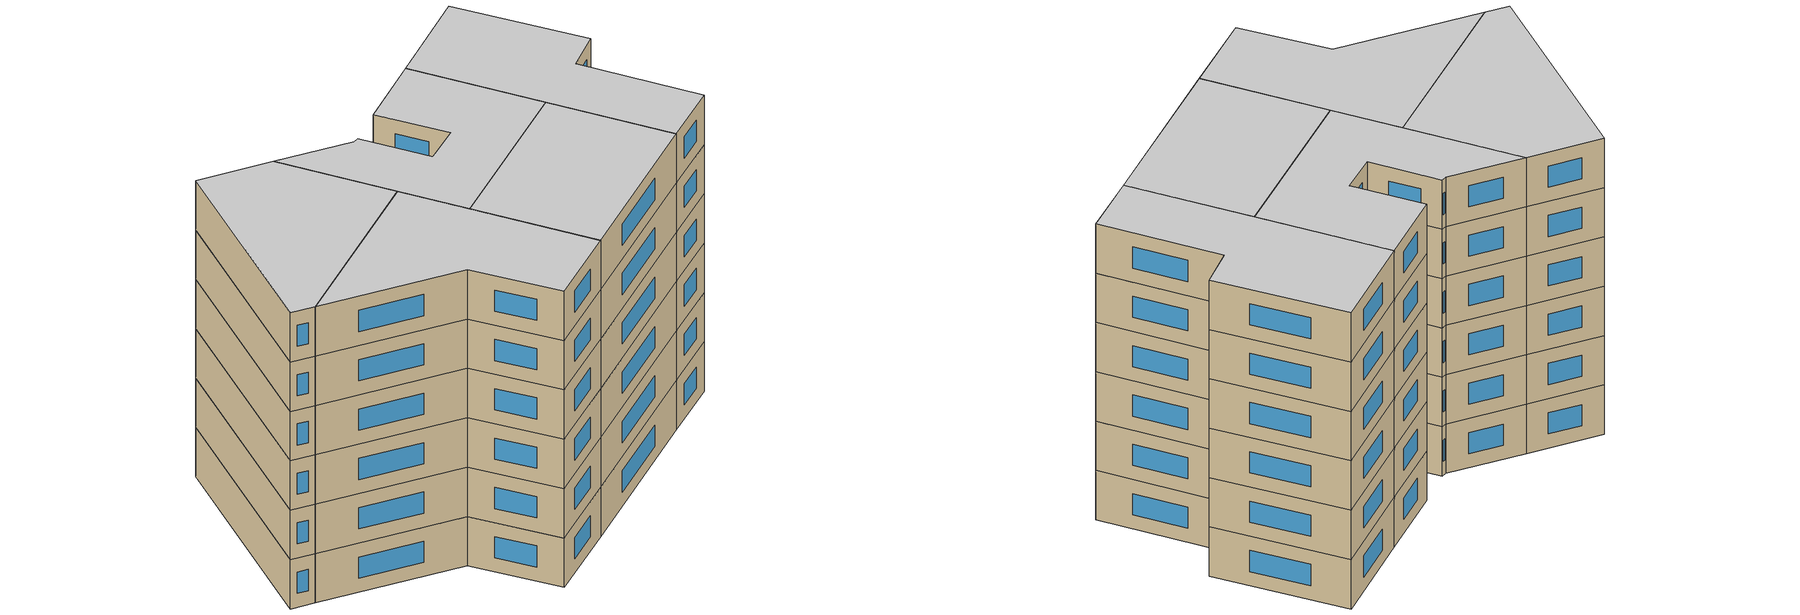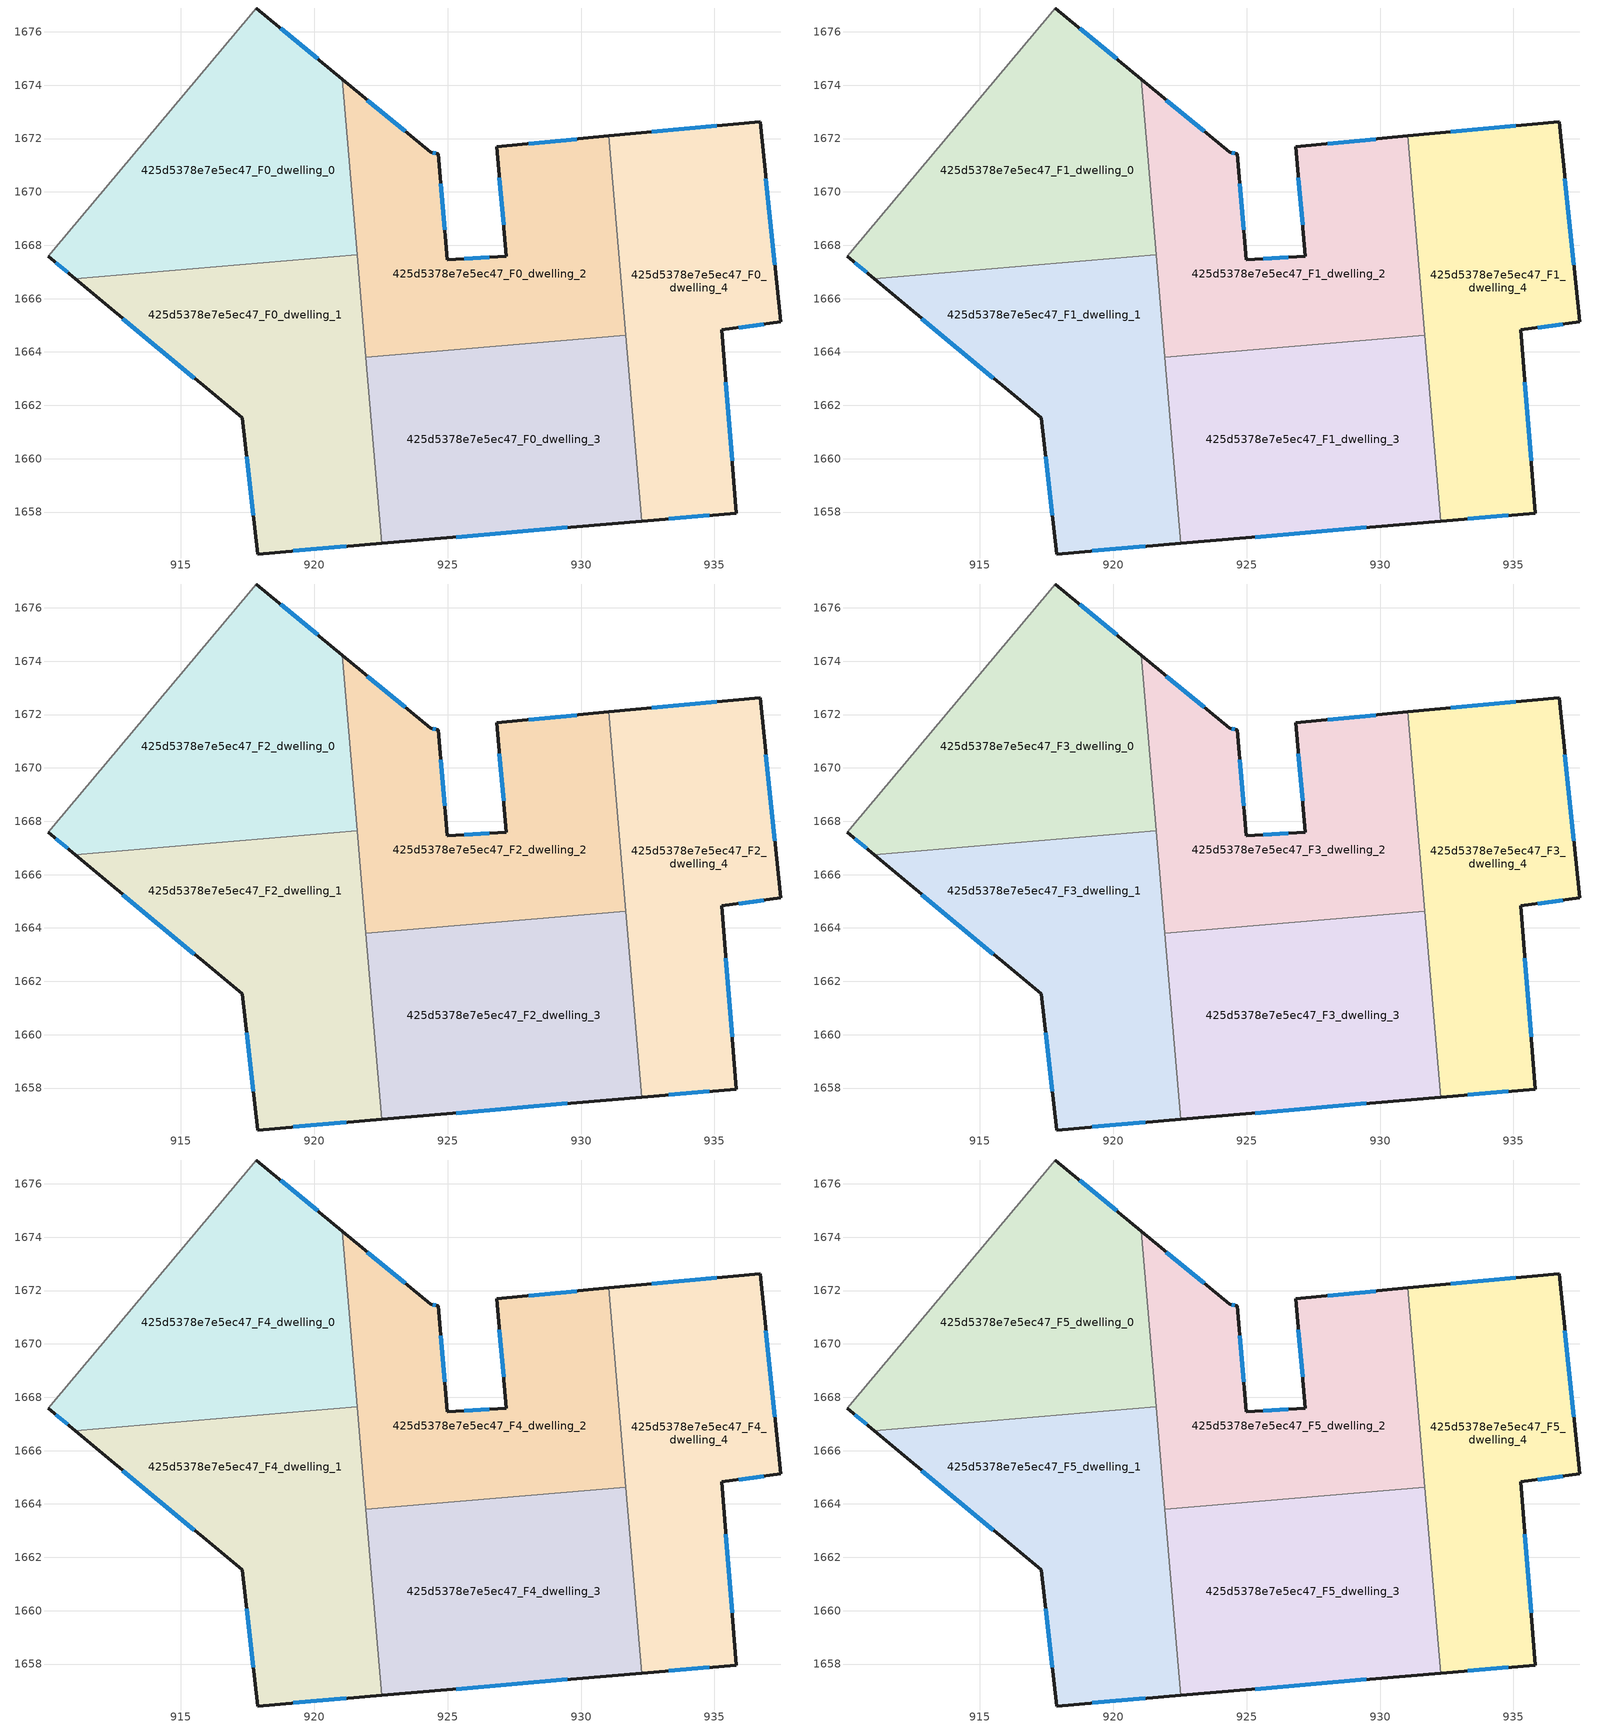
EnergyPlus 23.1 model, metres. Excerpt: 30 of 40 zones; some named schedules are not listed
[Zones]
425d5378e7e5ec47_F0_dwelling_0
 floor ground (EU_floor_Construction): 921.04,1674.23 921.6,1667.64 911.04,1666.74 910.02,1667.59 917.82,1676.89 z0
 wall outside (EU_wall_Construction): 921.04,1674.23 917.82,1676.89 / 910.02,1667.59 911.04,1666.74 z0:3
 wall adiabatic (EU_wall_Construction): 917.82,1676.89 910.02,1667.59 z0:3
 wall to 425d5378e7e5ec47_F0_dwelling_1 (EU_wall_Construction): 911.04,1666.74 921.6,1667.64 z0:3
 wall to 425d5378e7e5ec47_F0_dwelling_2 (EU_wall_Construction): 921.6,1667.64 921.04,1674.23 z0:3
 window (EU_Window_Construction): 920.12,1674.99 918.74,1676.13 / 910.31,1667.35 910.75,1666.99 z0.86:2.14
425d5378e7e5ec47_F0_dwelling_1
 floor ground (EU_floor_Construction): 921.6,1667.64 922.53,1656.83 917.89,1656.43 917.29,1661.53 911.04,1666.74 z0
 wall outside (EU_wall_Construction): 911.04,1666.74 917.29,1661.53 917.89,1656.43 922.53,1656.83 z0:3
 wall to 425d5378e7e5ec47_F0_dwelling_3 (EU_wall_Construction): 922.53,1656.83 921.93,1663.8 z0:3
 wall to 425d5378e7e5ec47_F0_dwelling_2 (EU_wall_Construction): 921.93,1663.8 921.6,1667.65 z0:3
 window (EU_Window_Construction): 919.21,1656.54 921.2,1656.71 / 917.46,1660.07 917.72,1657.89 / 912.83,1665.25 915.5,1663.02 z0.86:2.14
425d5378e7e5ec47_F0_dwelling_2
 floor ground (EU_floor_Construction): 931.04,1672.1 931.68,1664.64 921.93,1663.8 921.04,1674.23 924.36,1671.49 924.64,1671.44 924.98,1667.45 927.2,1667.6 926.83,1671.7 z0
 wall outside (EU_wall_Construction): 931.04,1672.1 926.83,1671.7 927.2,1667.6 924.98,1667.45 924.64,1671.44 924.36,1671.49 921.04,1674.23 z0:3
 wall to 425d5378e7e5ec47_F0_dwelling_3 (EU_wall_Construction): 921.93,1663.8 931.68,1664.64 z0:3
 wall to 425d5378e7e5ec47_F0_dwelling_4 (EU_wall_Construction): 931.68,1664.64 931.04,1672.1 z0:3
 window (EU_Window_Construction): 923.41,1672.27 921.99,1673.45 / 924.56,1671.45 924.44,1671.47 / 924.89,1668.59 924.74,1670.3 / 926.57,1667.55 925.62,1667.49 / 926.94,1670.53 927.09,1668.77 / 929.84,1671.98 928.03,1671.81 z0.86:2.14
425d5378e7e5ec47_F0_dwelling_3
 floor ground (EU_floor_Construction): 931.68,1664.64 932.27,1657.66 922.53,1656.83 921.93,1663.8 z0
 wall outside (EU_wall_Construction): 922.53,1656.83 932.27,1657.66 z0:3
 wall to 425d5378e7e5ec47_F0_dwelling_4 (EU_wall_Construction): 932.27,1657.66 931.68,1664.64 z0:3
 window (EU_Window_Construction): 925.31,1657.06 929.49,1657.42 z0.86:2.14
425d5378e7e5ec47_F0_dwelling_4
 floor ground (EU_floor_Construction): 936.71,1672.63 937.49,1665.12 935.27,1664.83 935.81,1657.96 932.27,1657.66 931.04,1672.1 z0
 wall outside (EU_wall_Construction): 932.27,1657.66 935.81,1657.96 935.27,1664.83 937.49,1665.12 936.71,1672.63 931.04,1672.1 z0:3
 window (EU_Window_Construction): 935.66,1659.92 935.42,1662.87 / 933.28,1657.75 934.8,1657.88 / 935.09,1672.48 932.66,1672.25 / 937.27,1667.27 936.93,1670.49 / 935.9,1664.91 936.85,1665.04 z0.86:2.14
425d5378e7e5ec47_F1_dwelling_0
 floor to 425d5378e7e5ec47_F0_dwelling_0 (EU_floor_Construction): 921.04,1674.23 921.6,1667.64 911.04,1666.74 910.02,1667.59 917.82,1676.89 z3
 wall outside (EU_wall_Construction): 921.04,1674.23 917.82,1676.89 / 910.02,1667.59 911.04,1666.74 z3:6
 wall adiabatic (EU_wall_Construction): 917.82,1676.89 910.02,1667.59 z3:6
 wall to 425d5378e7e5ec47_F1_dwelling_1 (EU_wall_Construction): 911.04,1666.74 921.6,1667.64 z3:6
 wall to 425d5378e7e5ec47_F1_dwelling_2 (EU_wall_Construction): 921.6,1667.64 921.04,1674.23 z3:6
 window (EU_Window_Construction): 920.12,1674.99 918.74,1676.13 / 910.31,1667.35 910.75,1666.99 z3.86:5.14
425d5378e7e5ec47_F1_dwelling_1
 floor to 425d5378e7e5ec47_F0_dwelling_1 (EU_floor_Construction): 921.6,1667.64 922.53,1656.83 917.88,1656.43 917.29,1661.53 911.04,1666.74 z3
 wall outside (EU_wall_Construction): 911.04,1666.74 917.29,1661.53 917.89,1656.43 922.53,1656.83 z3:6
 wall to 425d5378e7e5ec47_F1_dwelling_3 (EU_wall_Construction): 922.53,1656.83 921.93,1663.8 z3:6
 wall to 425d5378e7e5ec47_F1_dwelling_2 (EU_wall_Construction): 921.93,1663.8 921.6,1667.65 z3:6
 window (EU_Window_Construction): 919.21,1656.54 921.2,1656.71 / 917.46,1660.07 917.72,1657.89 / 912.83,1665.25 915.5,1663.02 z3.86:5.14
425d5378e7e5ec47_F1_dwelling_2
 floor to 425d5378e7e5ec47_F0_dwelling_2 (EU_floor_Construction): 931.04,1672.1 931.68,1664.64 921.93,1663.8 921.04,1674.23 924.36,1671.49 924.64,1671.44 924.98,1667.45 927.2,1667.6 926.83,1671.7 z3
 wall outside (EU_wall_Construction): 931.04,1672.1 926.83,1671.7 927.2,1667.6 924.98,1667.45 924.64,1671.44 924.36,1671.49 921.04,1674.23 z3:6
 wall to 425d5378e7e5ec47_F1_dwelling_3 (EU_wall_Construction): 921.93,1663.8 931.68,1664.64 z3:6
 wall to 425d5378e7e5ec47_F1_dwelling_4 (EU_wall_Construction): 931.68,1664.64 931.04,1672.1 z3:6
 window (EU_Window_Construction): 923.41,1672.27 921.99,1673.45 / 924.56,1671.45 924.44,1671.47 / 924.89,1668.59 924.74,1670.3 / 926.57,1667.55 925.62,1667.49 / 926.94,1670.53 927.09,1668.77 / 929.84,1671.98 928.03,1671.81 z3.86:5.14
425d5378e7e5ec47_F1_dwelling_3
 floor to 425d5378e7e5ec47_F0_dwelling_3 (EU_floor_Construction): 931.68,1664.64 932.27,1657.66 922.53,1656.83 921.93,1663.8 z3
 wall outside (EU_wall_Construction): 922.53,1656.83 932.27,1657.66 z3:6
 wall to 425d5378e7e5ec47_F1_dwelling_4 (EU_wall_Construction): 932.27,1657.66 931.68,1664.64 z3:6
 window (EU_Window_Construction): 925.31,1657.06 929.49,1657.42 z3.86:5.14
425d5378e7e5ec47_F1_dwelling_4
 floor to 425d5378e7e5ec47_F0_dwelling_4 (EU_floor_Construction): 936.71,1672.63 937.49,1665.12 935.27,1664.83 935.81,1657.96 932.27,1657.66 931.04,1672.1 z3
 wall outside (EU_wall_Construction): 932.27,1657.66 935.81,1657.96 935.27,1664.83 937.49,1665.12 936.71,1672.63 931.04,1672.1 z3:6
 window (EU_Window_Construction): 935.66,1659.92 935.42,1662.87 / 933.28,1657.75 934.8,1657.88 / 935.09,1672.48 932.66,1672.25 / 937.27,1667.27 936.93,1670.49 / 935.9,1664.91 936.85,1665.04 z3.86:5.14
425d5378e7e5ec47_F2_dwelling_0
 floor to 425d5378e7e5ec47_F1_dwelling_0 (EU_floor_Construction): 921.04,1674.23 921.6,1667.64 911.04,1666.74 910.02,1667.59 917.82,1676.89 z6
 wall outside (EU_wall_Construction): 921.04,1674.23 917.82,1676.89 / 910.02,1667.59 911.04,1666.74 z6:9
 wall adiabatic (EU_wall_Construction): 917.82,1676.89 910.02,1667.59 z6:9
 wall to 425d5378e7e5ec47_F2_dwelling_1 (EU_wall_Construction): 911.04,1666.74 921.6,1667.64 z6:9
 wall to 425d5378e7e5ec47_F2_dwelling_2 (EU_wall_Construction): 921.6,1667.64 921.04,1674.23 z6:9
 window (EU_Window_Construction): 920.12,1674.99 918.74,1676.13 / 910.31,1667.35 910.75,1666.99 z6.86:8.14
425d5378e7e5ec47_F2_dwelling_1
 floor to 425d5378e7e5ec47_F1_dwelling_1 (EU_floor_Construction): 921.6,1667.64 922.53,1656.83 917.88,1656.43 917.29,1661.53 911.04,1666.74 z6
 wall outside (EU_wall_Construction): 911.04,1666.74 917.29,1661.53 917.89,1656.43 922.53,1656.83 z6:9
 wall to 425d5378e7e5ec47_F2_dwelling_3 (EU_wall_Construction): 922.53,1656.83 921.93,1663.8 z6:9
 wall to 425d5378e7e5ec47_F2_dwelling_2 (EU_wall_Construction): 921.93,1663.8 921.6,1667.65 z6:9
 window (EU_Window_Construction): 919.21,1656.54 921.2,1656.71 / 917.46,1660.07 917.72,1657.89 / 912.83,1665.25 915.5,1663.02 z6.86:8.14
425d5378e7e5ec47_F2_dwelling_2
 floor to 425d5378e7e5ec47_F1_dwelling_2 (EU_floor_Construction): 931.04,1672.1 931.68,1664.64 921.93,1663.8 921.04,1674.23 924.36,1671.49 924.64,1671.44 924.98,1667.45 927.2,1667.6 926.83,1671.7 z6
 wall outside (EU_wall_Construction): 931.04,1672.1 926.83,1671.7 927.2,1667.6 924.98,1667.45 924.64,1671.44 924.36,1671.49 921.04,1674.23 z6:9
 wall to 425d5378e7e5ec47_F2_dwelling_3 (EU_wall_Construction): 921.93,1663.8 931.68,1664.64 z6:9
 wall to 425d5378e7e5ec47_F2_dwelling_4 (EU_wall_Construction): 931.68,1664.64 931.04,1672.1 z6:9
 window (EU_Window_Construction): 923.41,1672.27 921.99,1673.45 / 924.56,1671.45 924.44,1671.47 / 924.89,1668.59 924.74,1670.3 / 926.57,1667.55 925.62,1667.49 / 926.94,1670.53 927.09,1668.77 / 929.84,1671.98 928.03,1671.81 z6.86:8.14
425d5378e7e5ec47_F2_dwelling_3
 floor to 425d5378e7e5ec47_F1_dwelling_3 (EU_floor_Construction): 931.68,1664.64 932.27,1657.66 922.53,1656.83 921.93,1663.8 z6
 wall outside (EU_wall_Construction): 922.53,1656.83 932.27,1657.66 z6:9
 wall to 425d5378e7e5ec47_F2_dwelling_4 (EU_wall_Construction): 932.27,1657.66 931.68,1664.64 z6:9
 window (EU_Window_Construction): 925.31,1657.06 929.49,1657.42 z6.86:8.14
425d5378e7e5ec47_F2_dwelling_4
 floor to 425d5378e7e5ec47_F1_dwelling_4 (EU_floor_Construction): 936.71,1672.63 937.49,1665.12 935.27,1664.83 935.81,1657.96 932.27,1657.66 931.04,1672.1 z6
 wall outside (EU_wall_Construction): 932.27,1657.66 935.81,1657.96 935.27,1664.83 937.49,1665.12 936.71,1672.63 931.04,1672.1 z6:9
 window (EU_Window_Construction): 935.66,1659.92 935.42,1662.87 / 933.28,1657.75 934.8,1657.88 / 935.09,1672.48 932.66,1672.25 / 937.27,1667.27 936.93,1670.49 / 935.9,1664.91 936.85,1665.04 z6.86:8.14
425d5378e7e5ec47_F3_dwelling_0
 floor to 425d5378e7e5ec47_F2_dwelling_0 (EU_floor_Construction): 921.04,1674.23 921.6,1667.64 911.04,1666.74 910.02,1667.59 917.82,1676.89 z9
 wall outside (EU_wall_Construction): 921.04,1674.23 917.82,1676.89 / 910.02,1667.59 911.04,1666.74 z9:12
 wall adiabatic (EU_wall_Construction): 917.82,1676.89 910.02,1667.59 z9:12
 wall to 425d5378e7e5ec47_F3_dwelling_1 (EU_wall_Construction): 911.04,1666.74 921.6,1667.64 z9:12
 wall to 425d5378e7e5ec47_F3_dwelling_2 (EU_wall_Construction): 921.6,1667.64 921.04,1674.23 z9:12
 window (EU_Window_Construction): 920.12,1674.99 918.74,1676.13 / 910.31,1667.35 910.75,1666.99 z9.86:11.14
425d5378e7e5ec47_F3_dwelling_1
 floor to 425d5378e7e5ec47_F2_dwelling_1 (EU_floor_Construction): 921.6,1667.64 922.53,1656.83 917.88,1656.43 917.29,1661.53 911.04,1666.74 z9
 wall outside (EU_wall_Construction): 911.04,1666.74 917.29,1661.53 917.89,1656.43 922.53,1656.83 z9:12
 wall to 425d5378e7e5ec47_F3_dwelling_3 (EU_wall_Construction): 922.53,1656.83 921.93,1663.8 z9:12
 wall to 425d5378e7e5ec47_F3_dwelling_2 (EU_wall_Construction): 921.93,1663.8 921.6,1667.65 z9:12
 window (EU_Window_Construction): 919.21,1656.54 921.2,1656.71 / 917.46,1660.07 917.72,1657.89 / 912.83,1665.25 915.5,1663.02 z9.86:11.14
425d5378e7e5ec47_F3_dwelling_2
 floor to 425d5378e7e5ec47_F2_dwelling_2 (EU_floor_Construction): 931.04,1672.1 931.68,1664.64 921.93,1663.8 921.04,1674.23 924.36,1671.49 924.64,1671.44 924.98,1667.45 927.2,1667.6 926.83,1671.7 z9
 wall outside (EU_wall_Construction): 931.04,1672.1 926.83,1671.7 927.2,1667.6 924.98,1667.45 924.64,1671.44 924.36,1671.49 921.04,1674.23 z9:12
 wall to 425d5378e7e5ec47_F3_dwelling_3 (EU_wall_Construction): 921.93,1663.8 931.68,1664.64 z9:12
 wall to 425d5378e7e5ec47_F3_dwelling_4 (EU_wall_Construction): 931.68,1664.64 931.04,1672.1 z9:12
 window (EU_Window_Construction): 923.41,1672.27 921.99,1673.45 / 924.56,1671.45 924.44,1671.47 / 924.89,1668.59 924.74,1670.3 / 926.57,1667.55 925.62,1667.49 / 926.94,1670.53 927.09,1668.77 / 929.84,1671.98 928.03,1671.81 z9.86:11.14
425d5378e7e5ec47_F3_dwelling_3
 floor to 425d5378e7e5ec47_F2_dwelling_3 (EU_floor_Construction): 931.68,1664.64 932.27,1657.66 922.53,1656.83 921.93,1663.8 z9
 wall outside (EU_wall_Construction): 922.53,1656.83 932.27,1657.66 z9:12
 wall to 425d5378e7e5ec47_F3_dwelling_4 (EU_wall_Construction): 932.27,1657.66 931.68,1664.64 z9:12
 window (EU_Window_Construction): 925.31,1657.06 929.49,1657.42 z9.86:11.14
425d5378e7e5ec47_F3_dwelling_4
 floor to 425d5378e7e5ec47_F2_dwelling_4 (EU_floor_Construction): 936.71,1672.63 937.49,1665.12 935.27,1664.83 935.81,1657.96 932.27,1657.66 931.04,1672.1 z9
 wall outside (EU_wall_Construction): 932.27,1657.66 935.81,1657.96 935.27,1664.83 937.49,1665.12 936.71,1672.63 931.04,1672.1 z9:12
 window (EU_Window_Construction): 935.66,1659.92 935.42,1662.87 / 933.28,1657.75 934.8,1657.88 / 935.09,1672.48 932.66,1672.25 / 937.27,1667.27 936.93,1670.49 / 935.9,1664.91 936.85,1665.04 z9.86:11.14
425d5378e7e5ec47_F4_dwelling_0
 floor to 425d5378e7e5ec47_F3_dwelling_0 (EU_floor_Construction): 921.04,1674.23 921.6,1667.64 911.04,1666.74 910.02,1667.59 917.82,1676.89 z12
 wall outside (EU_wall_Construction): 921.04,1674.23 917.82,1676.89 / 910.02,1667.59 911.04,1666.74 z12:15
 wall adiabatic (EU_wall_Construction): 917.82,1676.89 910.02,1667.59 z12:15
 wall to 425d5378e7e5ec47_F4_dwelling_1 (EU_wall_Construction): 911.04,1666.74 921.6,1667.64 z12:15
 wall to 425d5378e7e5ec47_F4_dwelling_2 (EU_wall_Construction): 921.6,1667.64 921.04,1674.23 z12:15
 window (EU_Window_Construction): 920.12,1674.99 918.74,1676.13 / 910.31,1667.35 910.75,1666.99 z12.86:14.14
425d5378e7e5ec47_F4_dwelling_1
 floor to 425d5378e7e5ec47_F3_dwelling_1 (EU_floor_Construction): 921.6,1667.64 922.53,1656.83 917.88,1656.43 917.29,1661.53 911.04,1666.74 z12
 wall outside (EU_wall_Construction): 911.04,1666.74 917.29,1661.53 917.89,1656.43 922.53,1656.83 z12:15
 wall to 425d5378e7e5ec47_F4_dwelling_3 (EU_wall_Construction): 922.53,1656.83 921.93,1663.8 z12:15
 wall to 425d5378e7e5ec47_F4_dwelling_2 (EU_wall_Construction): 921.93,1663.8 921.6,1667.65 z12:15
 window (EU_Window_Construction): 919.21,1656.54 921.2,1656.71 / 917.46,1660.07 917.72,1657.89 / 912.83,1665.25 915.5,1663.02 z12.86:14.14
425d5378e7e5ec47_F4_dwelling_2
 floor to 425d5378e7e5ec47_F3_dwelling_2 (EU_floor_Construction): 931.04,1672.1 931.68,1664.64 921.93,1663.8 921.04,1674.23 924.36,1671.49 924.64,1671.44 924.98,1667.45 927.2,1667.6 926.83,1671.7 z12
 wall outside (EU_wall_Construction): 931.04,1672.1 926.83,1671.7 927.2,1667.6 924.98,1667.45 924.64,1671.44 924.36,1671.49 921.04,1674.23 z12:15
 wall to 425d5378e7e5ec47_F4_dwelling_3 (EU_wall_Construction): 921.93,1663.8 931.68,1664.64 z12:15
 wall to 425d5378e7e5ec47_F4_dwelling_4 (EU_wall_Construction): 931.68,1664.64 931.04,1672.1 z12:15
 window (EU_Window_Construction): 923.41,1672.27 921.99,1673.45 / 924.56,1671.45 924.44,1671.47 / 924.89,1668.59 924.74,1670.3 / 926.57,1667.55 925.62,1667.49 / 926.94,1670.53 927.09,1668.77 / 929.84,1671.98 928.03,1671.81 z12.86:14.14
425d5378e7e5ec47_F4_dwelling_3
 floor to 425d5378e7e5ec47_F3_dwelling_3 (EU_floor_Construction): 931.68,1664.64 932.27,1657.66 922.53,1656.83 921.93,1663.8 z12
 wall outside (EU_wall_Construction): 922.53,1656.83 932.27,1657.66 z12:15
 wall to 425d5378e7e5ec47_F4_dwelling_4 (EU_wall_Construction): 932.27,1657.66 931.68,1664.64 z12:15
 window (EU_Window_Construction): 925.31,1657.06 929.49,1657.42 z12.86:14.14
425d5378e7e5ec47_F4_dwelling_4
 floor to 425d5378e7e5ec47_F3_dwelling_4 (EU_floor_Construction): 936.71,1672.63 937.49,1665.12 935.27,1664.83 935.81,1657.96 932.27,1657.66 931.04,1672.1 z12
 wall outside (EU_wall_Construction): 932.27,1657.66 935.81,1657.96 935.27,1664.83 937.49,1665.12 936.71,1672.63 931.04,1672.1 z12:15
 window (EU_Window_Construction): 935.66,1659.92 935.42,1662.87 / 933.28,1657.75 934.8,1657.88 / 935.09,1672.48 932.66,1672.25 / 937.27,1667.27 936.93,1670.49 / 935.9,1664.91 936.85,1665.04 z12.86:14.14
425d5378e7e5ec47_F5_dwelling_0
 floor to 425d5378e7e5ec47_F4_dwelling_0 (EU_floor_Construction): 921.04,1674.23 921.6,1667.64 911.04,1666.74 910.02,1667.59 917.82,1676.89 z15
 wall outside (EU_wall_Construction): 921.04,1674.23 917.82,1676.89 / 910.02,1667.59 911.04,1666.74 z15:18
 wall adiabatic (EU_wall_Construction): 917.82,1676.89 910.02,1667.59 z15:18
 wall to 425d5378e7e5ec47_F5_dwelling_1 (EU_wall_Construction): 911.04,1666.74 921.6,1667.64 z15:18
 wall to 425d5378e7e5ec47_F5_dwelling_2 (EU_wall_Construction): 921.6,1667.64 921.04,1674.23 z15:18
 window (EU_Window_Construction): 920.12,1674.99 918.74,1676.13 / 910.31,1667.35 910.75,1666.99 z15.86:17.14
 ceiling to 425d5378e7e5ec47_F6_dwelling_0 (EU_floor_Construction): 921.6,1667.64 921.04,1674.23 917.82,1676.89 910.02,1667.59 911.04,1666.74 z18
425d5378e7e5ec47_F5_dwelling_1
 floor to 425d5378e7e5ec47_F4_dwelling_1 (EU_floor_Construction): 921.6,1667.64 922.53,1656.83 917.88,1656.43 917.29,1661.53 911.04,1666.74 z15
 wall outside (EU_wall_Construction): 911.04,1666.74 917.29,1661.53 917.89,1656.43 922.53,1656.83 z15:18
 wall to 425d5378e7e5ec47_F5_dwelling_3 (EU_wall_Construction): 922.53,1656.83 921.93,1663.8 z15:18
 wall to 425d5378e7e5ec47_F5_dwelling_2 (EU_wall_Construction): 921.93,1663.8 921.6,1667.65 z15:18
 window (EU_Window_Construction): 919.21,1656.54 921.2,1656.71 / 917.46,1660.07 917.72,1657.89 / 912.83,1665.25 915.5,1663.02 z15.86:17.14
 ceiling to 425d5378e7e5ec47_F6_dwelling_1 (EU_floor_Construction): 922.53,1656.83 921.6,1667.64 911.04,1666.74 917.29,1661.53 917.88,1656.43 z18
425d5378e7e5ec47_F5_dwelling_2
 floor to 425d5378e7e5ec47_F4_dwelling_2 (EU_floor_Construction): 931.04,1672.1 931.68,1664.64 921.93,1663.8 921.04,1674.23 924.36,1671.49 924.64,1671.44 924.98,1667.45 927.2,1667.6 926.83,1671.7 z15
 wall outside (EU_wall_Construction): 931.04,1672.1 926.83,1671.7 927.2,1667.6 924.98,1667.45 924.64,1671.44 924.36,1671.49 921.04,1674.23 z15:18
 wall to 425d5378e7e5ec47_F5_dwelling_3 (EU_wall_Construction): 921.93,1663.8 931.68,1664.64 z15:18
 wall to 425d5378e7e5ec47_F5_dwelling_4 (EU_wall_Construction): 931.68,1664.64 931.04,1672.1 z15:18
 window (EU_Window_Construction): 923.41,1672.27 921.99,1673.45 / 924.56,1671.45 924.44,1671.47 / 924.89,1668.59 924.74,1670.3 / 926.57,1667.55 925.62,1667.49 / 926.94,1670.53 927.09,1668.77 / 929.84,1671.98 928.03,1671.81 z15.86:17.14
 ceiling to 425d5378e7e5ec47_F6_dwelling_2 (EU_floor_Construction): 931.68,1664.64 931.04,1672.1 926.83,1671.7 927.2,1667.6 924.98,1667.45 924.64,1671.44 924.36,1671.49 921.04,1674.23 921.93,1663.8 z18
425d5378e7e5ec47_F5_dwelling_3
 floor to 425d5378e7e5ec47_F4_dwelling_3 (EU_floor_Construction): 931.68,1664.64 932.27,1657.66 922.53,1656.83 921.93,1663.8 z15
 wall outside (EU_wall_Construction): 922.53,1656.83 932.27,1657.66 z15:18
 wall to 425d5378e7e5ec47_F5_dwelling_4 (EU_wall_Construction): 932.27,1657.66 931.68,1664.64 z15:18
 window (EU_Window_Construction): 925.31,1657.06 929.49,1657.42 z15.86:17.14
 ceiling to 425d5378e7e5ec47_F6_dwelling_3 (EU_floor_Construction): 932.27,1657.66 931.68,1664.64 921.93,1663.8 922.53,1656.83 z18
425d5378e7e5ec47_F5_dwelling_4
 floor to 425d5378e7e5ec47_F4_dwelling_4 (EU_floor_Construction): 936.71,1672.63 937.49,1665.12 935.27,1664.83 935.81,1657.96 932.27,1657.66 931.04,1672.1 z15
 wall outside (EU_wall_Construction): 932.27,1657.66 935.81,1657.96 935.27,1664.83 937.49,1665.12 936.71,1672.63 931.04,1672.1 z15:18
 window (EU_Window_Construction): 935.66,1659.92 935.42,1662.87 / 933.28,1657.75 934.8,1657.88 / 935.09,1672.48 932.66,1672.25 / 937.27,1667.27 936.93,1670.49 / 935.9,1664.91 936.85,1665.04 z15.86:17.14
 ceiling to 425d5378e7e5ec47_F6_dwelling_4 (EU_floor_Construction): 935.81,1657.96 935.27,1664.83 937.49,1665.12 936.71,1672.63 931.04,1672.1 932.27,1657.66 z18
[Building]
EU S2 Campaign: North Axis=0; Terrain=City; Solar Distribution=FullExterior
[Site:Location]
Helsinki-Vantaa.AP: Latitude=60.317; Longitude=24.963; Time Zone=2; Elevation=54.6
[SizingPeriod:WeatherFileDays]
AnnualSizingPeriod: Begin Month=1; Begin Day of Month=1; End Month=12; End Day of Month=31; Day of Week for Start Day=Monday; Use Weather File Daylight Saving Period=No; Use Weather File Rain and Snow Indicators=No
[MATERIAL]
EU_InternalMass_Material: Roughness=MediumRough; Thickness=0.1; Conductivity=1; Density=1800; Specific Heat=900; Thermal Absorptance=0.9; Solar Absorptance=0.7; Visible Absorptance=0.7
[MATERIAL:NOMASS] Roughness=MediumRough; Thermal Absorptance=0.9; Solar Absorptance=0.7; Visible Absorptance=0.7
Name | Thermal Resistance
EU_wall_NoMass | 1.10183
EU_floor_NoMass | 1.70606
[WINDOWMATERIAL:SIMPLEGLAZINGSYSTEM]
EU_Window_SimpleGlazing: UFactor=3.11035; Solar Heat Gain Coefficient=0.8; Visible Transmittance=0.8
[CONSTRUCTION]
EU_wall_Construction: EU_wall_NoMass
EU_floor_Construction: EU_floor_NoMass
EU_Window_Construction: EU_Window_SimpleGlazing
EU_InternalMass_Construction: EU_InternalMass_Material
[ZONE] Type=1; Multiplier=1; Ceiling Height=autocalculate; Floor Area=autocalculate; Part of Total Floor Area=Yes
Name | Volume
425d5378e7e5ec47_F0_dwelling_0 | 205.455
425d5378e7e5ec47_F1_dwelling_0; 425d5378e7e5ec47_F2_dwelling_0; 425d5378e7e5ec47_F3_dwelling_0; 425d5378e7e5ec47_F4_dwelling_0; 425d5378e7e5ec47_F5_dwelling_0 | 205.454
425d5378e7e5ec47_F0_dwelling_1 | 205.429
425d5378e7e5ec47_F1_dwelling_1; 425d5378e7e5ec47_F2_dwelling_1; 425d5378e7e5ec47_F3_dwelling_1; 425d5378e7e5ec47_F4_dwelling_1; 425d5378e7e5ec47_F5_dwelling_1 | 205.43
425d5378e7e5ec47_F0_dwelling_2; 425d5378e7e5ec47_F1_dwelling_2; 425d5378e7e5ec47_F2_dwelling_2; 425d5378e7e5ec47_F3_dwelling_2; 425d5378e7e5ec47_F4_dwelling_2; 425d5378e7e5ec47_F5_dwelling_2 | 205.446
425d5378e7e5ec47_F0_dwelling_3; 425d5378e7e5ec47_F1_dwelling_3; 425d5378e7e5ec47_F2_dwelling_3; 425d5378e7e5ec47_F3_dwelling_3; 425d5378e7e5ec47_F4_dwelling_3; 425d5378e7e5ec47_F5_dwelling_3 | 205.432
425d5378e7e5ec47_F0_dwelling_4; 425d5378e7e5ec47_F1_dwelling_4; 425d5378e7e5ec47_F2_dwelling_4; 425d5378e7e5ec47_F3_dwelling_4; 425d5378e7e5ec47_F4_dwelling_4; 425d5378e7e5ec47_F5_dwelling_4 | 205.457
[INTERNALMASS] Construction=EU_InternalMass_Construction
Name | Zone or ZoneList | Surface Area
425d5378e7e5ec47_F0_dwelling_0_EU_InternalMass | 425d5378e7e5ec47_F0_dwelling_0 | 68.4831
425d5378e7e5ec47_F0_dwelling_1_EU_InternalMass | 425d5378e7e5ec47_F0_dwelling_1 | 68.4803
425d5378e7e5ec47_F0_dwelling_2_EU_InternalMass | 425d5378e7e5ec47_F0_dwelling_2 | 68.4828
425d5378e7e5ec47_F0_dwelling_3_EU_InternalMass | 425d5378e7e5ec47_F0_dwelling_3 | 68.4778
425d5378e7e5ec47_F0_dwelling_4_EU_InternalMass | 425d5378e7e5ec47_F0_dwelling_4 | 68.4856
425d5378e7e5ec47_F1_dwelling_0_EU_InternalMass | 425d5378e7e5ec47_F1_dwelling_0 | 68.4831
425d5378e7e5ec47_F1_dwelling_1_EU_InternalMass | 425d5378e7e5ec47_F1_dwelling_1 | 68.4803
425d5378e7e5ec47_F1_dwelling_2_EU_InternalMass | 425d5378e7e5ec47_F1_dwelling_2 | 68.4828
425d5378e7e5ec47_F1_dwelling_3_EU_InternalMass | 425d5378e7e5ec47_F1_dwelling_3 | 68.4778
425d5378e7e5ec47_F1_dwelling_4_EU_InternalMass | 425d5378e7e5ec47_F1_dwelling_4 | 68.4856
425d5378e7e5ec47_F2_dwelling_0_EU_InternalMass | 425d5378e7e5ec47_F2_dwelling_0 | 68.4831
425d5378e7e5ec47_F2_dwelling_1_EU_InternalMass | 425d5378e7e5ec47_F2_dwelling_1 | 68.4803
425d5378e7e5ec47_F2_dwelling_2_EU_InternalMass | 425d5378e7e5ec47_F2_dwelling_2 | 68.4828
425d5378e7e5ec47_F2_dwelling_3_EU_InternalMass | 425d5378e7e5ec47_F2_dwelling_3 | 68.4778
425d5378e7e5ec47_F2_dwelling_4_EU_InternalMass | 425d5378e7e5ec47_F2_dwelling_4 | 68.4856
425d5378e7e5ec47_F3_dwelling_0_EU_InternalMass | 425d5378e7e5ec47_F3_dwelling_0 | 68.4831
425d5378e7e5ec47_F3_dwelling_1_EU_InternalMass | 425d5378e7e5ec47_F3_dwelling_1 | 68.4803
425d5378e7e5ec47_F3_dwelling_2_EU_InternalMass | 425d5378e7e5ec47_F3_dwelling_2 | 68.4828
425d5378e7e5ec47_F3_dwelling_3_EU_InternalMass | 425d5378e7e5ec47_F3_dwelling_3 | 68.4778
425d5378e7e5ec47_F3_dwelling_4_EU_InternalMass | 425d5378e7e5ec47_F3_dwelling_4 | 68.4856
425d5378e7e5ec47_F4_dwelling_0_EU_InternalMass | 425d5378e7e5ec47_F4_dwelling_0 | 68.4831
425d5378e7e5ec47_F4_dwelling_1_EU_InternalMass | 425d5378e7e5ec47_F4_dwelling_1 | 68.4803
425d5378e7e5ec47_F4_dwelling_2_EU_InternalMass | 425d5378e7e5ec47_F4_dwelling_2 | 68.4828
425d5378e7e5ec47_F4_dwelling_3_EU_InternalMass | 425d5378e7e5ec47_F4_dwelling_3 | 68.4778
425d5378e7e5ec47_F4_dwelling_4_EU_InternalMass | 425d5378e7e5ec47_F4_dwelling_4 | 68.4856
425d5378e7e5ec47_F5_dwelling_0_EU_InternalMass | 425d5378e7e5ec47_F5_dwelling_0 | 68.4831
425d5378e7e5ec47_F5_dwelling_1_EU_InternalMass | 425d5378e7e5ec47_F5_dwelling_1 | 68.4803
425d5378e7e5ec47_F5_dwelling_2_EU_InternalMass | 425d5378e7e5ec47_F5_dwelling_2 | 68.4828
425d5378e7e5ec47_F5_dwelling_3_EU_InternalMass | 425d5378e7e5ec47_F5_dwelling_3 | 68.4778
425d5378e7e5ec47_F5_dwelling_4_EU_InternalMass | 425d5378e7e5ec47_F5_dwelling_4 | 68.4856
[OTHEREQUIPMENT] Fuel Type=Electricity; Design Level Calculation Method=Watts/Area; Power per Zone Floor Area=1; Fraction Latent=0; Fraction Radiant=0; Fraction Lost=0; Carbon Dioxide Generation Rate=0; EndUse Subcategory=EU_Step8_InternalGains
Name | Zone or ZoneList or Space or SpaceList | Schedule
EU_Step8_InternalGain_425d5378e7e5ec47_F0_dwelling_0_f000 | 425d5378e7e5ec47_F0_dwelling_0 | EU_Step8_GainSchedule_425d5378e7e5ec47_F0_dwelling_0_f000
EU_Step8_InternalGain_425d5378e7e5ec47_F0_dwelling_1_f000 | 425d5378e7e5ec47_F0_dwelling_1 | EU_Step8_GainSchedule_425d5378e7e5ec47_F0_dwelling_1_f000
EU_Step8_InternalGain_425d5378e7e5ec47_F0_dwelling_2_f000 | 425d5378e7e5ec47_F0_dwelling_2 | EU_Step8_GainSchedule_425d5378e7e5ec47_F0_dwelling_2_f000
EU_Step8_InternalGain_425d5378e7e5ec47_F0_dwelling_3_f000 | 425d5378e7e5ec47_F0_dwelling_3 | EU_Step8_GainSchedule_425d5378e7e5ec47_F0_dwelling_3_f000
EU_Step8_InternalGain_425d5378e7e5ec47_F0_dwelling_4_f000 | 425d5378e7e5ec47_F0_dwelling_4 | EU_Step8_GainSchedule_425d5378e7e5ec47_F0_dwelling_4_f000
EU_Step8_InternalGain_425d5378e7e5ec47_F1_dwelling_0_f000 | 425d5378e7e5ec47_F1_dwelling_0 | EU_Step8_GainSchedule_425d5378e7e5ec47_F1_dwelling_0_f000
EU_Step8_InternalGain_425d5378e7e5ec47_F1_dwelling_1_f000 | 425d5378e7e5ec47_F1_dwelling_1 | EU_Step8_GainSchedule_425d5378e7e5ec47_F1_dwelling_1_f000
EU_Step8_InternalGain_425d5378e7e5ec47_F1_dwelling_2_f000 | 425d5378e7e5ec47_F1_dwelling_2 | EU_Step8_GainSchedule_425d5378e7e5ec47_F1_dwelling_2_f000
EU_Step8_InternalGain_425d5378e7e5ec47_F1_dwelling_3_f000 | 425d5378e7e5ec47_F1_dwelling_3 | EU_Step8_GainSchedule_425d5378e7e5ec47_F1_dwelling_3_f000
EU_Step8_InternalGain_425d5378e7e5ec47_F1_dwelling_4_f000 | 425d5378e7e5ec47_F1_dwelling_4 | EU_Step8_GainSchedule_425d5378e7e5ec47_F1_dwelling_4_f000
EU_Step8_InternalGain_425d5378e7e5ec47_F2_dwelling_0_f000 | 425d5378e7e5ec47_F2_dwelling_0 | EU_Step8_GainSchedule_425d5378e7e5ec47_F2_dwelling_0_f000
EU_Step8_InternalGain_425d5378e7e5ec47_F2_dwelling_1_f000 | 425d5378e7e5ec47_F2_dwelling_1 | EU_Step8_GainSchedule_425d5378e7e5ec47_F2_dwelling_1_f000
EU_Step8_InternalGain_425d5378e7e5ec47_F2_dwelling_2_f000 | 425d5378e7e5ec47_F2_dwelling_2 | EU_Step8_GainSchedule_425d5378e7e5ec47_F2_dwelling_2_f000
EU_Step8_InternalGain_425d5378e7e5ec47_F2_dwelling_3_f000 | 425d5378e7e5ec47_F2_dwelling_3 | EU_Step8_GainSchedule_425d5378e7e5ec47_F2_dwelling_3_f000
EU_Step8_InternalGain_425d5378e7e5ec47_F2_dwelling_4_f000 | 425d5378e7e5ec47_F2_dwelling_4 | EU_Step8_GainSchedule_425d5378e7e5ec47_F2_dwelling_4_f000
EU_Step8_InternalGain_425d5378e7e5ec47_F3_dwelling_0_f000 | 425d5378e7e5ec47_F3_dwelling_0 | EU_Step8_GainSchedule_425d5378e7e5ec47_F3_dwelling_0_f000
EU_Step8_InternalGain_425d5378e7e5ec47_F3_dwelling_1_f000 | 425d5378e7e5ec47_F3_dwelling_1 | EU_Step8_GainSchedule_425d5378e7e5ec47_F3_dwelling_1_f000
EU_Step8_InternalGain_425d5378e7e5ec47_F3_dwelling_2_f000 | 425d5378e7e5ec47_F3_dwelling_2 | EU_Step8_GainSchedule_425d5378e7e5ec47_F3_dwelling_2_f000
EU_Step8_InternalGain_425d5378e7e5ec47_F3_dwelling_3_f000 | 425d5378e7e5ec47_F3_dwelling_3 | EU_Step8_GainSchedule_425d5378e7e5ec47_F3_dwelling_3_f000
EU_Step8_InternalGain_425d5378e7e5ec47_F3_dwelling_4_f000 | 425d5378e7e5ec47_F3_dwelling_4 | EU_Step8_GainSchedule_425d5378e7e5ec47_F3_dwelling_4_f000
EU_Step8_InternalGain_425d5378e7e5ec47_F4_dwelling_0_f000 | 425d5378e7e5ec47_F4_dwelling_0 | EU_Step8_GainSchedule_425d5378e7e5ec47_F4_dwelling_0_f000
EU_Step8_InternalGain_425d5378e7e5ec47_F4_dwelling_1_f000 | 425d5378e7e5ec47_F4_dwelling_1 | EU_Step8_GainSchedule_425d5378e7e5ec47_F4_dwelling_1_f000
EU_Step8_InternalGain_425d5378e7e5ec47_F4_dwelling_2_f000 | 425d5378e7e5ec47_F4_dwelling_2 | EU_Step8_GainSchedule_425d5378e7e5ec47_F4_dwelling_2_f000
EU_Step8_InternalGain_425d5378e7e5ec47_F4_dwelling_3_f000 | 425d5378e7e5ec47_F4_dwelling_3 | EU_Step8_GainSchedule_425d5378e7e5ec47_F4_dwelling_3_f000
EU_Step8_InternalGain_425d5378e7e5ec47_F4_dwelling_4_f000 | 425d5378e7e5ec47_F4_dwelling_4 | EU_Step8_GainSchedule_425d5378e7e5ec47_F4_dwelling_4_f000
EU_Step8_InternalGain_425d5378e7e5ec47_F5_dwelling_0_f000 | 425d5378e7e5ec47_F5_dwelling_0 | EU_Step8_GainSchedule_425d5378e7e5ec47_F5_dwelling_0_f000
EU_Step8_InternalGain_425d5378e7e5ec47_F5_dwelling_1_f000 | 425d5378e7e5ec47_F5_dwelling_1 | EU_Step8_GainSchedule_425d5378e7e5ec47_F5_dwelling_1_f000
EU_Step8_InternalGain_425d5378e7e5ec47_F5_dwelling_2_f000 | 425d5378e7e5ec47_F5_dwelling_2 | EU_Step8_GainSchedule_425d5378e7e5ec47_F5_dwelling_2_f000
EU_Step8_InternalGain_425d5378e7e5ec47_F5_dwelling_3_f000 | 425d5378e7e5ec47_F5_dwelling_3 | EU_Step8_GainSchedule_425d5378e7e5ec47_F5_dwelling_3_f000
EU_Step8_InternalGain_425d5378e7e5ec47_F5_dwelling_4_f000 | 425d5378e7e5ec47_F5_dwelling_4 | EU_Step8_GainSchedule_425d5378e7e5ec47_F5_dwelling_4_f000
[ZONEVENTILATION:DESIGNFLOWRATE] Schedule=EU_AlwaysOn; Design Flow Rate Calculation Method=AirChanges/Hour; Air Changes per Hour=0.756316; Ventilation Type=Natural; Fan Pressure Rise=0; Fan Total Efficiency=1; Constant Term Coefficient=1; Temperature Term Coefficient=0; Velocity Term Coefficient=0; Velocity Squared Term Coefficient=0; Minimum Indoor Temperature=-100; Maximum Indoor Temperature=100; Delta Temperature=-100; Minimum Outdoor Temperature=-100; Maximum Outdoor Temperature=100; Maximum Wind Speed=40
Name | Zone or ZoneList or Space or SpaceList
EU_ConstantAir_425d5378e7e5ec47_F0_dwelling_0 | 425d5378e7e5ec47_F0_dwelling_0
EU_ConstantAir_425d5378e7e5ec47_F0_dwelling_1 | 425d5378e7e5ec47_F0_dwelling_1
EU_ConstantAir_425d5378e7e5ec47_F0_dwelling_2 | 425d5378e7e5ec47_F0_dwelling_2
EU_ConstantAir_425d5378e7e5ec47_F0_dwelling_3 | 425d5378e7e5ec47_F0_dwelling_3
EU_ConstantAir_425d5378e7e5ec47_F0_dwelling_4 | 425d5378e7e5ec47_F0_dwelling_4
EU_ConstantAir_425d5378e7e5ec47_F1_dwelling_0 | 425d5378e7e5ec47_F1_dwelling_0
EU_ConstantAir_425d5378e7e5ec47_F1_dwelling_1 | 425d5378e7e5ec47_F1_dwelling_1
EU_ConstantAir_425d5378e7e5ec47_F1_dwelling_2 | 425d5378e7e5ec47_F1_dwelling_2
EU_ConstantAir_425d5378e7e5ec47_F1_dwelling_3 | 425d5378e7e5ec47_F1_dwelling_3
EU_ConstantAir_425d5378e7e5ec47_F1_dwelling_4 | 425d5378e7e5ec47_F1_dwelling_4
EU_ConstantAir_425d5378e7e5ec47_F2_dwelling_0 | 425d5378e7e5ec47_F2_dwelling_0
EU_ConstantAir_425d5378e7e5ec47_F2_dwelling_1 | 425d5378e7e5ec47_F2_dwelling_1
EU_ConstantAir_425d5378e7e5ec47_F2_dwelling_2 | 425d5378e7e5ec47_F2_dwelling_2
EU_ConstantAir_425d5378e7e5ec47_F2_dwelling_3 | 425d5378e7e5ec47_F2_dwelling_3
EU_ConstantAir_425d5378e7e5ec47_F2_dwelling_4 | 425d5378e7e5ec47_F2_dwelling_4
EU_ConstantAir_425d5378e7e5ec47_F3_dwelling_0 | 425d5378e7e5ec47_F3_dwelling_0
EU_ConstantAir_425d5378e7e5ec47_F3_dwelling_1 | 425d5378e7e5ec47_F3_dwelling_1
EU_ConstantAir_425d5378e7e5ec47_F3_dwelling_2 | 425d5378e7e5ec47_F3_dwelling_2
EU_ConstantAir_425d5378e7e5ec47_F3_dwelling_3 | 425d5378e7e5ec47_F3_dwelling_3
EU_ConstantAir_425d5378e7e5ec47_F3_dwelling_4 | 425d5378e7e5ec47_F3_dwelling_4
EU_ConstantAir_425d5378e7e5ec47_F4_dwelling_0 | 425d5378e7e5ec47_F4_dwelling_0
EU_ConstantAir_425d5378e7e5ec47_F4_dwelling_1 | 425d5378e7e5ec47_F4_dwelling_1
EU_ConstantAir_425d5378e7e5ec47_F4_dwelling_2 | 425d5378e7e5ec47_F4_dwelling_2
EU_ConstantAir_425d5378e7e5ec47_F4_dwelling_3 | 425d5378e7e5ec47_F4_dwelling_3
EU_ConstantAir_425d5378e7e5ec47_F4_dwelling_4 | 425d5378e7e5ec47_F4_dwelling_4
EU_ConstantAir_425d5378e7e5ec47_F5_dwelling_0 | 425d5378e7e5ec47_F5_dwelling_0
EU_ConstantAir_425d5378e7e5ec47_F5_dwelling_1 | 425d5378e7e5ec47_F5_dwelling_1
EU_ConstantAir_425d5378e7e5ec47_F5_dwelling_2 | 425d5378e7e5ec47_F5_dwelling_2
EU_ConstantAir_425d5378e7e5ec47_F5_dwelling_3 | 425d5378e7e5ec47_F5_dwelling_3
EU_ConstantAir_425d5378e7e5ec47_F5_dwelling_4 | 425d5378e7e5ec47_F5_dwelling_4
[HVACTEMPLATE:ZONE:IDEALLOADSAIRSYSTEM] System Availability Schedule=EU_AlwaysOn; Maximum Heating Supply Air Temperature=50; Minimum Cooling Supply Air Temperature=13; Maximum Heating Supply Air Humidity Ratio=0.0156; Minimum Cooling Supply Air Humidity Ratio=0.0077; Heating Limit=NoLimit; Cooling Limit=NoLimit; Heating Availability Schedule=EU_AlwaysOn; Cooling Availability Schedule=EU_CoolingOff; Dehumidification Control Type=ConstantSensibleHeatRatio; Cooling Sensible Heat Ratio=0.7; Dehumidification Setpoint=60; Humidification Control Type=None; Humidification Setpoint=30; Outdoor Air Method=None; Outdoor Air Flow Rate per Person=0.00944; Outdoor Air Flow Rate per Zone Floor Area=0; Outdoor Air Flow Rate per Zone=0; Demand Controlled Ventilation Type=None; Outdoor Air Economizer Type=NoEconomizer; Heat Recovery Type=None; Sensible Heat Recovery Effectiveness=0.7; Latent Heat Recovery Effectiveness=0.65
Name | Template Thermostat
425d5378e7e5ec47_F0_dwelling_0 | EU_HeatOnly_425d5378e7e5ec47_F0_dwelling_0
425d5378e7e5ec47_F0_dwelling_1 | EU_HeatOnly_425d5378e7e5ec47_F0_dwelling_1
425d5378e7e5ec47_F0_dwelling_2 | EU_HeatOnly_425d5378e7e5ec47_F0_dwelling_2
425d5378e7e5ec47_F0_dwelling_3 | EU_HeatOnly_425d5378e7e5ec47_F0_dwelling_3
425d5378e7e5ec47_F0_dwelling_4 | EU_HeatOnly_425d5378e7e5ec47_F0_dwelling_4
425d5378e7e5ec47_F1_dwelling_0 | EU_HeatOnly_425d5378e7e5ec47_F1_dwelling_0
425d5378e7e5ec47_F1_dwelling_1 | EU_HeatOnly_425d5378e7e5ec47_F1_dwelling_1
425d5378e7e5ec47_F1_dwelling_2 | EU_HeatOnly_425d5378e7e5ec47_F1_dwelling_2
425d5378e7e5ec47_F1_dwelling_3 | EU_HeatOnly_425d5378e7e5ec47_F1_dwelling_3
425d5378e7e5ec47_F1_dwelling_4 | EU_HeatOnly_425d5378e7e5ec47_F1_dwelling_4
425d5378e7e5ec47_F2_dwelling_0 | EU_HeatOnly_425d5378e7e5ec47_F2_dwelling_0
425d5378e7e5ec47_F2_dwelling_1 | EU_HeatOnly_425d5378e7e5ec47_F2_dwelling_1
425d5378e7e5ec47_F2_dwelling_2 | EU_HeatOnly_425d5378e7e5ec47_F2_dwelling_2
425d5378e7e5ec47_F2_dwelling_3 | EU_HeatOnly_425d5378e7e5ec47_F2_dwelling_3
425d5378e7e5ec47_F2_dwelling_4 | EU_HeatOnly_425d5378e7e5ec47_F2_dwelling_4
425d5378e7e5ec47_F3_dwelling_0 | EU_HeatOnly_425d5378e7e5ec47_F3_dwelling_0
425d5378e7e5ec47_F3_dwelling_1 | EU_HeatOnly_425d5378e7e5ec47_F3_dwelling_1
425d5378e7e5ec47_F3_dwelling_2 | EU_HeatOnly_425d5378e7e5ec47_F3_dwelling_2
425d5378e7e5ec47_F3_dwelling_3 | EU_HeatOnly_425d5378e7e5ec47_F3_dwelling_3
425d5378e7e5ec47_F3_dwelling_4 | EU_HeatOnly_425d5378e7e5ec47_F3_dwelling_4
425d5378e7e5ec47_F4_dwelling_0 | EU_HeatOnly_425d5378e7e5ec47_F4_dwelling_0
425d5378e7e5ec47_F4_dwelling_1 | EU_HeatOnly_425d5378e7e5ec47_F4_dwelling_1
425d5378e7e5ec47_F4_dwelling_2 | EU_HeatOnly_425d5378e7e5ec47_F4_dwelling_2
425d5378e7e5ec47_F4_dwelling_3 | EU_HeatOnly_425d5378e7e5ec47_F4_dwelling_3
425d5378e7e5ec47_F4_dwelling_4 | EU_HeatOnly_425d5378e7e5ec47_F4_dwelling_4
425d5378e7e5ec47_F5_dwelling_0 | EU_HeatOnly_425d5378e7e5ec47_F5_dwelling_0
425d5378e7e5ec47_F5_dwelling_1 | EU_HeatOnly_425d5378e7e5ec47_F5_dwelling_1
425d5378e7e5ec47_F5_dwelling_2 | EU_HeatOnly_425d5378e7e5ec47_F5_dwelling_2
425d5378e7e5ec47_F5_dwelling_3 | EU_HeatOnly_425d5378e7e5ec47_F5_dwelling_3
425d5378e7e5ec47_F5_dwelling_4 | EU_HeatOnly_425d5378e7e5ec47_F5_dwelling_4
[SIZING:ZONE] Zone Cooling Design Supply Air Temperature Input Method=SupplyAirTemperature; Zone Cooling Design Supply Air Temperature=13; Zone Heating Design Supply Air Temperature Input Method=SupplyAirTemperature; Zone Heating Design Supply Air Temperature=50; Zone Cooling Design Supply Air Humidity Ratio=0.008; Zone Heating Design Supply Air Humidity Ratio=0.008; Cooling Design Air Flow Method=DesignDay; Cooling Design Air Flow Rate=0; Cooling Minimum Air Flow per Zone Floor Area=0.000762; Cooling Minimum Air Flow=0; Cooling Minimum Air Flow Fraction=0.2; Heating Design Air Flow Method=DesignDay; Heating Design Air Flow Rate=0; Heating Maximum Air Flow per Zone Floor Area=0.002032; Heating Maximum Air Flow=0.141576; Heating Maximum Air Flow Fraction=0.3; Account for Dedicated Outdoor Air System=No; Dedicated Outdoor Air System Control Strategy=NeutralSupplyAir; Dedicated Outdoor Air Low Setpoint Temperature for Design=autosize; Dedicated Outdoor Air High Setpoint Temperature for Design=autosize; Zone Load Sizing Method=Sensible Load Only No Latent Load; Zone Latent Cooling Design Supply Air Humidity Ratio Input Method=HumidityRatioDifference; Zone Cooling Design Supply Air Humidity Ratio Difference=0.005; Zone Latent Heating Design Supply Air Humidity Ratio Input Method=HumidityRatioDifference; Zone Humidification Design Supply Air Humidity Ratio Difference=0.005
425d5378e7e5ec47_F0_dwelling_0; 425d5378e7e5ec47_F0_dwelling_1; 425d5378e7e5ec47_F0_dwelling_2; 425d5378e7e5ec47_F0_dwelling_3; 425d5378e7e5ec47_F0_dwelling_4; 425d5378e7e5ec47_F1_dwelling_0; 425d5378e7e5ec47_F1_dwelling_1; 425d5378e7e5ec47_F1_dwelling_2; 425d5378e7e5ec47_F1_dwelling_3; 425d5378e7e5ec47_F1_dwelling_4; 425d5378e7e5ec47_F2_dwelling_0; 425d5378e7e5ec47_F2_dwelling_1; 425d5378e7e5ec47_F2_dwelling_2; 425d5378e7e5ec47_F2_dwelling_3; 425d5378e7e5ec47_F2_dwelling_4; 425d5378e7e5ec47_F3_dwelling_0; 425d5378e7e5ec47_F3_dwelling_1; 425d5378e7e5ec47_F3_dwelling_2; 425d5378e7e5ec47_F3_dwelling_3; 425d5378e7e5ec47_F3_dwelling_4; 425d5378e7e5ec47_F4_dwelling_0; 425d5378e7e5ec47_F4_dwelling_1; 425d5378e7e5ec47_F4_dwelling_2; 425d5378e7e5ec47_F4_dwelling_3; 425d5378e7e5ec47_F4_dwelling_4; 425d5378e7e5ec47_F5_dwelling_0; 425d5378e7e5ec47_F5_dwelling_1; 425d5378e7e5ec47_F5_dwelling_2; 425d5378e7e5ec47_F5_dwelling_3; 425d5378e7e5ec47_F5_dwelling_4
[SCHEDULE:FILE] Column Number=1; Rows to Skip at Top=0; Number of Hours of Data=8760; Column Separator=Comma; Interpolate to Timestep=No; Minutes per Item=60; Adjust Schedule for Daylight Savings=Yes
Name | File
EU_Step8_GainSchedule_425d5378e7e5ec47_F0_dwelling_0_f000 | ../../schedules/425d5378e7e5ec47/425d5378e7e5ec47_F0_dwelling_0_f000_gain.csv
EU_Step8_GainSchedule_425d5378e7e5ec47_F0_dwelling_1_f000 | ../../schedules/425d5378e7e5ec47/425d5378e7e5ec47_F0_dwelling_1_f000_gain.csv
EU_Step8_GainSchedule_425d5378e7e5ec47_F0_dwelling_2_f000 | ../../schedules/425d5378e7e5ec47/425d5378e7e5ec47_F0_dwelling_2_f000_gain.csv
EU_Step8_GainSchedule_425d5378e7e5ec47_F0_dwelling_3_f000 | ../../schedules/425d5378e7e5ec47/425d5378e7e5ec47_F0_dwelling_3_f000_gain.csv
EU_Step8_GainSchedule_425d5378e7e5ec47_F0_dwelling_4_f000 | ../../schedules/425d5378e7e5ec47/425d5378e7e5ec47_F0_dwelling_4_f000_gain.csv
EU_Step8_GainSchedule_425d5378e7e5ec47_F1_dwelling_0_f000 | ../../schedules/425d5378e7e5ec47/425d5378e7e5ec47_F1_dwelling_0_f000_gain.csv
EU_Step8_GainSchedule_425d5378e7e5ec47_F1_dwelling_1_f000 | ../../schedules/425d5378e7e5ec47/425d5378e7e5ec47_F1_dwelling_1_f000_gain.csv
EU_Step8_GainSchedule_425d5378e7e5ec47_F1_dwelling_2_f000 | ../../schedules/425d5378e7e5ec47/425d5378e7e5ec47_F1_dwelling_2_f000_gain.csv
EU_Step8_GainSchedule_425d5378e7e5ec47_F1_dwelling_3_f000 | ../../schedules/425d5378e7e5ec47/425d5378e7e5ec47_F1_dwelling_3_f000_gain.csv
EU_Step8_GainSchedule_425d5378e7e5ec47_F1_dwelling_4_f000 | ../../schedules/425d5378e7e5ec47/425d5378e7e5ec47_F1_dwelling_4_f000_gain.csv
EU_Step8_GainSchedule_425d5378e7e5ec47_F2_dwelling_0_f000 | ../../schedules/425d5378e7e5ec47/425d5378e7e5ec47_F2_dwelling_0_f000_gain.csv
EU_Step8_GainSchedule_425d5378e7e5ec47_F2_dwelling_1_f000 | ../../schedules/425d5378e7e5ec47/425d5378e7e5ec47_F2_dwelling_1_f000_gain.csv
EU_Step8_GainSchedule_425d5378e7e5ec47_F2_dwelling_2_f000 | ../../schedules/425d5378e7e5ec47/425d5378e7e5ec47_F2_dwelling_2_f000_gain.csv
EU_Step8_GainSchedule_425d5378e7e5ec47_F2_dwelling_3_f000 | ../../schedules/425d5378e7e5ec47/425d5378e7e5ec47_F2_dwelling_3_f000_gain.csv
EU_Step8_GainSchedule_425d5378e7e5ec47_F2_dwelling_4_f000 | ../../schedules/425d5378e7e5ec47/425d5378e7e5ec47_F2_dwelling_4_f000_gain.csv
EU_Step8_GainSchedule_425d5378e7e5ec47_F3_dwelling_0_f000 | ../../schedules/425d5378e7e5ec47/425d5378e7e5ec47_F3_dwelling_0_f000_gain.csv
EU_Step8_GainSchedule_425d5378e7e5ec47_F3_dwelling_1_f000 | ../../schedules/425d5378e7e5ec47/425d5378e7e5ec47_F3_dwelling_1_f000_gain.csv
EU_Step8_GainSchedule_425d5378e7e5ec47_F3_dwelling_2_f000 | ../../schedules/425d5378e7e5ec47/425d5378e7e5ec47_F3_dwelling_2_f000_gain.csv
